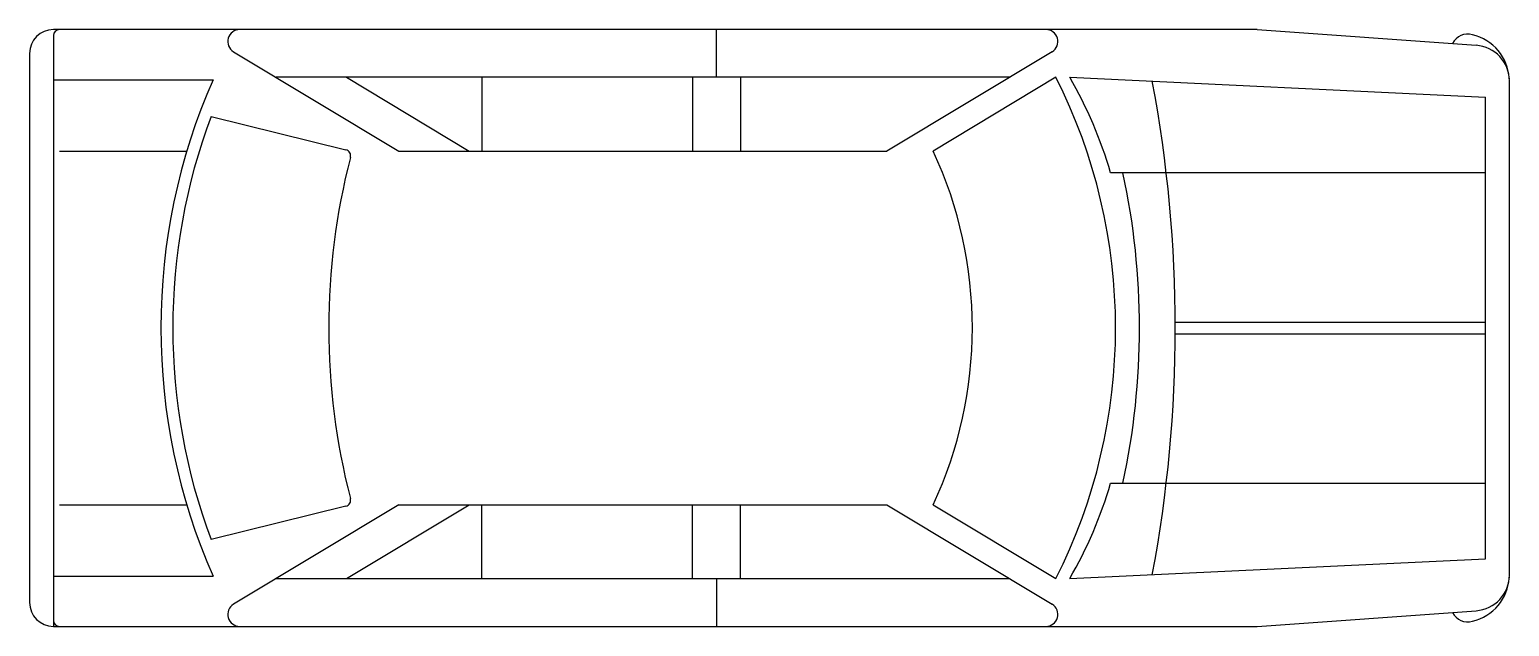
# Model space of a CAD drawing. Extents: x 4.1 to 8.44, y 4.3 to 6.05.
import ezdxf

# ---------------------------------------------------------------- set-up
doc = ezdxf.new("R2010")
doc.units = 0
doc.layers.add('SYMBOLS', color=6, linetype='CONTINUOUS')

msp = doc.modelspace()

# ---------------------------------------------------------------- linework, layer by layer
at = {"layer": 'SYMBOLS', "color": 0}
for p, q in [((4.7188, 6.0514), (4.1725, 6.0514)), ((4.1725, 6.0339), (4.1725, 4.3014)), ((7.0834, 6.0514), (4.7188, 6.0514)), ((6.117, 5.9114), (6.117, 6.0514)), ((7.7027, 6.0514), (7.0834, 6.0514)), ((7.7027, 6.0514), (8.345, 6.0054)), ((4.1025, 5.9814), (4.1025, 4.3714)), ((4.7007, 5.9864), (5.1852, 5.6947)), ((7.1014, 5.9864), (6.617, 5.6947)), ((4.1725, 5.9043), (4.6405, 5.9043)), ((6.9768, 5.9114), (4.8253, 5.9114)), ((5.0319, 5.9114), (5.3917, 5.6947)), ((5.4285, 5.9114), (5.4285, 5.6947)), ((6.047, 5.9114), (6.047, 5.6947)), ((6.187, 5.9114), (6.187, 5.6947)), ((7.1125, 5.9114), (6.7527, 5.6947)), ((7.1532, 5.9114), (8.3725, 5.853)), ((8.4425, 4.452), (8.4425, 5.9007)), ((8.3725, 4.4997), (8.3725, 5.853)), ((4.6346, 5.7968), (5.0303, 5.6987)), ((4.19, 5.6947), (4.5634, 5.6947)), ((5.1852, 5.6947), (6.617, 5.6947)), ((8.3725, 5.6314), (7.2728, 5.6314)), ((7.4625, 5.1939), (8.3725, 5.1939)), ((7.4625, 5.1589), (8.3725, 5.1589)), ((7.2728, 4.7214), (8.3725, 4.7214)), ((4.19, 4.658), (4.5634, 4.658)), ((5.0303, 4.654), (4.6346, 4.5559)), ((5.1852, 4.658), (4.7007, 4.3663)), ((5.0319, 4.4414), (5.3917, 4.658)), ((5.1852, 4.658), (6.617, 4.658)), ((5.4285, 4.4414), (5.4285, 4.658)), ((6.047, 4.4414), (6.047, 4.658)), ((6.187, 4.4414), (6.187, 4.658)), ((6.617, 4.658), (7.1014, 4.3663)), ((6.7527, 4.658), (7.1125, 4.4414)), ((7.1532, 4.4414), (8.3725, 4.4997)), ((4.1725, 4.4484), (4.6405, 4.4484)), ((4.6405, 4.4484), (4.6405, 4.4484)), ((4.8253, 4.4414), (6.9768, 4.4414)), ((6.117, 4.4414), (6.117, 4.3014)), ((7.7027, 4.3014), (8.345, 4.3473)), ((4.1725, 4.3014), (4.7188, 4.3014)), ((4.7188, 4.3014), (7.0834, 4.3014)), ((7.0834, 4.3014), (7.7027, 4.3014))]:
    msp.add_line(p, q, dxfattribs=at)
for centre, radius, start, end in [((4.1725, 5.9814), 0.07, 90, 180), ((4.19, 6.0339), 0.0175, 90, 180), ((4.7188, 6.0164), 0.035, 90, 238.9518), ((7.0834, 6.0164), 0.035, 301.0482, 90), ((8.3203, 5.9896), 0.0488, 73.4825, 154.8379), ((8.3015, 5.8991), 0.1411, 3.2124, 76.6013), ((8.3375, 5.9007), 0.105, 0, 85.9094), ((6.2956, 5.1764), 1.808, 156.2582, 203.7418), ((5.6565, 5.1764), 1.631, 333.215, 26.785), ((6.066, 5.2814), 1.2565, 16.1738, 30.0922), ((3.5477, 5.1764), 3.9149, 349.3511, 10.6489), ((6.2956, 5.1764), 1.773, 159.5163, 200.4837), ((5.0267, 5.6816), 0.0175, 341.6762, 78.3432), ((5.64, 5.1764), 1.2275, 335.0199, 24.9801), ((6.9729, 5.1764), 1.9932, 165.4797, 194.5203), ((5.1916, 5.1764), 2.166, 347.8736, 12.1264), ((6.066, 5.0714), 1.2565, 329.9078, 343.8262), ((5.0267, 4.6711), 0.0175, 281.6568, 18.3238), ((8.3015, 4.4536), 0.1411, 283.3987, 356.7876), ((8.3375, 4.452), 0.105, 274.0906, 0), ((4.1725, 4.3714), 0.07, 180, 270), ((4.7188, 4.3364), 0.035, 121.0482, 270), ((7.0834, 4.3364), 0.035, 270, 58.9518), ((8.3203, 4.3631), 0.0488, 205.1621, 286.5175), ((4.19, 4.3189), 0.0175, 180, 270)]:
    msp.add_arc(centre, radius, start, end, dxfattribs=at)

doc.saveas('drawing.dxf')
